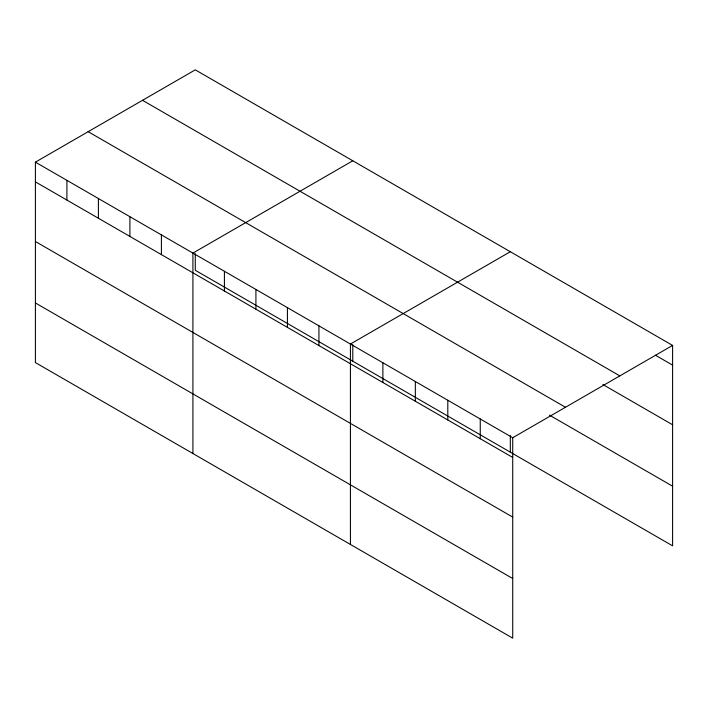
<?xml version="1.0" encoding="UTF-8"?>
<svg xmlns="http://www.w3.org/2000/svg" width="708" height="708" viewBox="0 0 708 708"><rect width="100%" height="100%" fill="white"/><g stroke="black" fill="none" stroke-linecap="round" stroke-linejoin="round"><path stroke-width="1.06" d="M35.4 162.15L512.716 437.73L512.716 638.156L35.4 362.584L35.4 162.15L195.284 69.844L672.6 345.416L672.6 545.85L195.284 270.27L195.284 253.712M352.796 160.778L192.912 253.092L192.912 453.527M510.318 251.721L350.425 344.035L350.425 544.461M512.716 437.73L672.6 345.416M655.413 355.221L672.6 365.142M142.52 100.306L619.836 375.877M602.915 384.541L672.6 424.773M88.164 131.688L565.48 407.268M549.452 415.118L672.6 486.21M35.4 181.876L512.716 457.448M35.4 241.508L512.716 517.088M35.4 302.953L512.716 578.525M510.318 435.588L510.318 452.155M480.254 418.986L480.254 438.712M447.801 400.25L447.801 419.977M415.339 381.506L415.339 401.232M382.886 362.77L382.886 382.497M352.796 344.646L352.796 361.213M318.927 325.839L318.927 345.566M287.421 307.653L287.421 327.379M255.915 289.466L255.915 309.192M224.418 271.279L224.418 291.006M161.406 234.906L161.406 254.632M129.909 216.719L129.909 236.437M98.403 198.532L98.403 218.25M66.906 180.336L66.906 200.063"/></g></svg>
